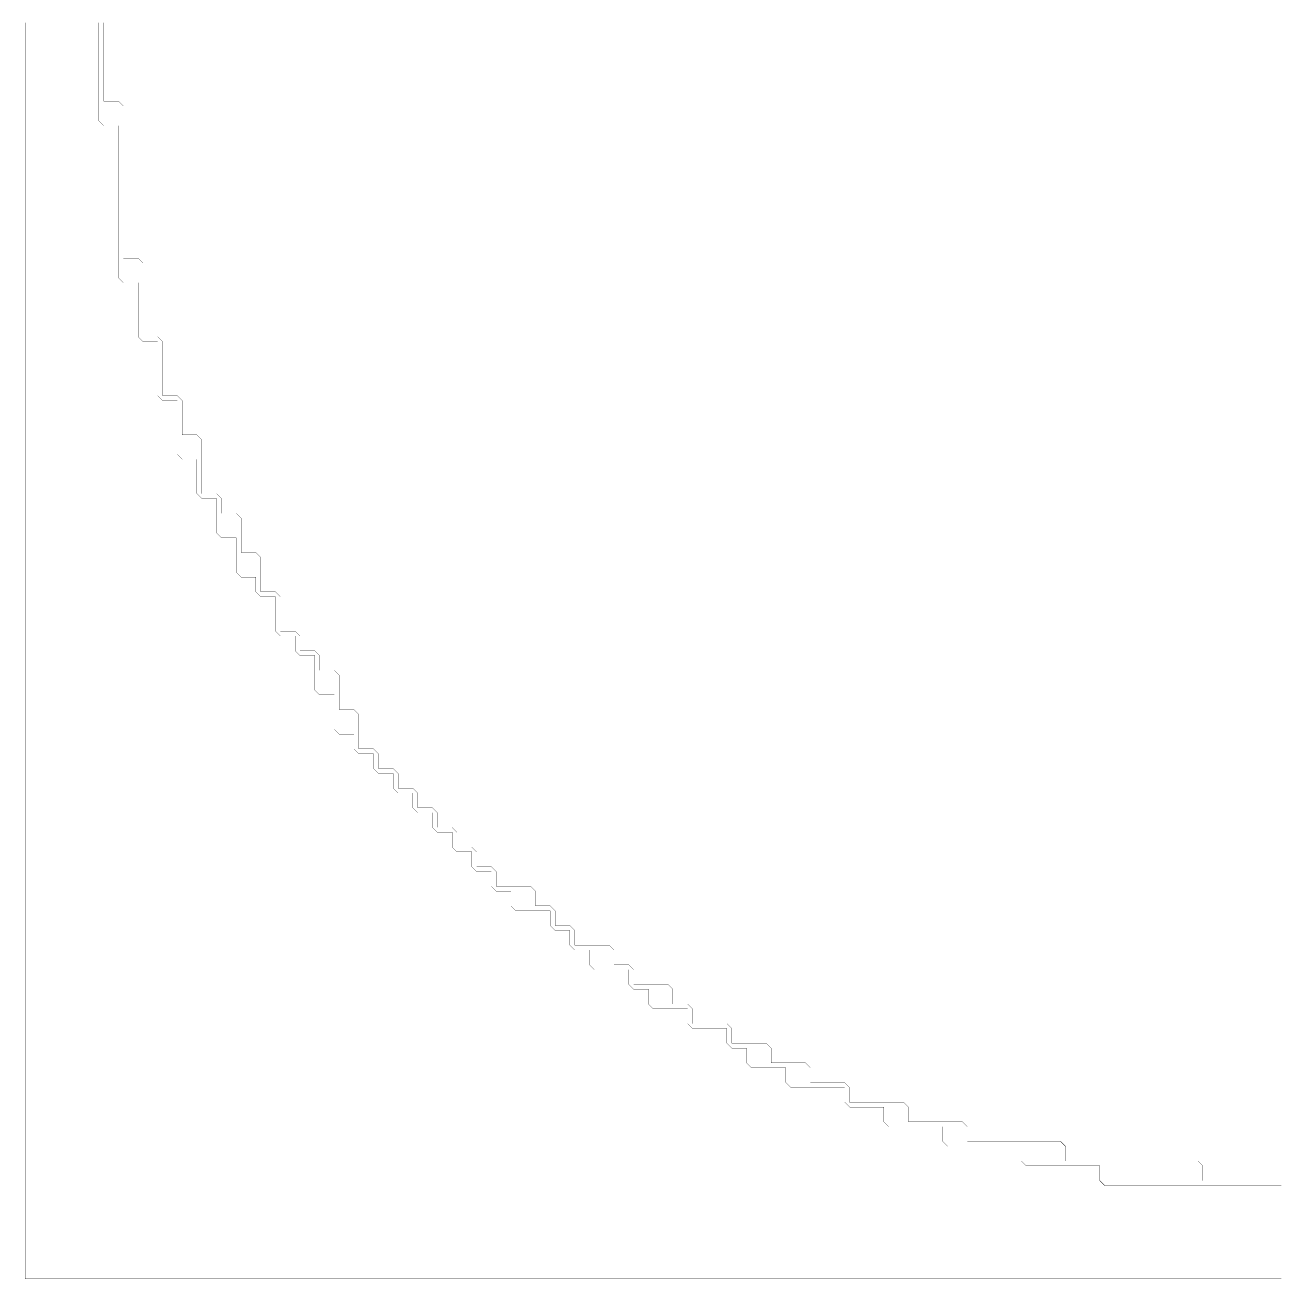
# Model space of a CAD drawing. Header units: metres. Extents: x 0 to 4990, y -4990 to 0.
# Drawn here: x 0 to 2495, y -4990 to -2495 of the extents above; entities that cross this region are included whole.
import ezdxf

# ---------------------------------------------------------------- set-up
doc = ezdxf.new("R2010")
doc.units = ezdxf.units.M
doc.layers.add('conductor', color=1, linetype='Continuous')
doc.layers.add('substrate', color=5, linetype='Continuous')

msp = doc.modelspace()

# ---------------------------------------------------------------- linework, layer by layer
at = {"layer": 'conductor', "const_width": 0.5}
msp.add_lwpolyline([(156.25, -2490.234375), (156.25, -2500), (156.25, -2509.765625), (156.25, -2519.53125), (156.25, -2529.296875), (156.25, -2539.0625), (156.25, -2548.828125), (156.25, -2558.59375), (156.25, -2568.359375), (156.25, -2578.125), (156.25, -2587.890625), (156.25, -2597.65625), (156.25, -2607.421875), (156.25, -2617.1875), (156.25, -2626.953125), (156.25, -2636.71875), (156.25, -2646.484375), (166.015625, -2646.484375), (175.78125, -2646.484375), (185.546875, -2646.484375), (195.3125, -2656.25), (195.3125, -2666.015625), (195.3125, -2675.78125), (195.3125, -2685.546875), (195.3125, -2695.3125), (195.3125, -2705.078125), (195.3125, -2714.84375), (195.3125, -2724.609375), (195.3125, -2734.375), (195.3125, -2744.140625), (195.3125, -2753.90625), (195.3125, -2763.671875), (195.3125, -2773.4375), (195.3125, -2783.203125), (195.3125, -2792.96875), (195.3125, -2802.734375), (195.3125, -2812.5), (195.3125, -2822.265625), (195.3125, -2832.03125), (195.3125, -2841.796875), (195.3125, -2851.5625), (195.3125, -2861.328125), (195.3125, -2871.09375), (195.3125, -2880.859375), (195.3125, -2890.625), (195.3125, -2900.390625), (195.3125, -2910.15625), (195.3125, -2919.921875), (195.3125, -2929.6875), (195.3125, -2939.453125), (195.3125, -2949.21875), (195.3125, -2958.984375), (205.078125, -2958.984375), (214.84375, -2958.984375), (224.609375, -2958.984375), (234.375, -2968.75), (234.375, -2978.515625), (234.375, -2988.28125), (234.375, -2998.046875), (234.375, -3007.8125), (234.375, -3017.578125), (234.375, -3027.34375), (234.375, -3037.109375), (234.375, -3046.875), (234.375, -3056.640625), (234.375, -3066.40625), (234.375, -3076.171875), (234.375, -3085.9375), (234.375, -3095.703125), (234.375, -3105.46875), (234.375, -3115.234375), (244.140625, -3115.234375), (253.90625, -3115.234375), (263.671875, -3115.234375), (273.4375, -3125), (273.4375, -3134.765625), (273.4375, -3144.53125), (273.4375, -3154.296875), (273.4375, -3164.0625), (273.4375, -3173.828125), (273.4375, -3183.59375), (273.4375, -3193.359375), (273.4375, -3203.125), (273.4375, -3212.890625), (273.4375, -3222.65625), (273.4375, -3232.421875), (283.203125, -3232.421875), (292.96875, -3232.421875), (302.734375, -3232.421875), (312.5, -3242.1875), (312.5, -3251.953125), (312.5, -3261.71875), (312.5, -3271.484375), (312.5, -3281.25), (312.5, -3291.015625), (312.5, -3300.78125), (312.5, -3310.546875), (322.265625, -3310.546875), (332.03125, -3310.546875), (341.796875, -3310.546875), (351.5625, -3320.3125), (351.5625, -3330.078125), (351.5625, -3339.84375), (351.5625, -3349.609375), (351.5625, -3359.375), (351.5625, -3369.140625), (351.5625, -3378.90625), (351.5625, -3388.671875), (351.5625, -3398.4375), (351.5625, -3408.203125), (351.5625, -3417.96875), (351.5625, -3427.734375), (361.328125, -3427.734375), (371.09375, -3427.734375), (380.859375, -3427.734375), (390.625, -3437.5), (390.625, -3447.265625), (390.625, -3457.03125), (390.625, -3466.796875), (400.390625, -3466.796875), (410.15625, -3466.796875), (419.921875, -3466.796875), (429.6875, -3476.5625), (429.6875, -3486.328125), (429.6875, -3496.09375), (429.6875, -3505.859375), (429.6875, -3515.625), (429.6875, -3525.390625), (429.6875, -3535.15625), (429.6875, -3544.921875), (439.453125, -3544.921875), (449.21875, -3544.921875), (458.984375, -3544.921875), (468.75, -3554.6875), (468.75, -3564.453125), (468.75, -3574.21875), (468.75, -3583.984375), (468.75, -3593.75), (468.75, -3603.515625), (468.75, -3613.28125), (468.75, -3623.046875), (478.515625, -3623.046875), (488.28125, -3623.046875), (498.046875, -3623.046875), (507.8125, -3632.8125), (507.8125, -3642.578125), (507.8125, -3652.34375), (507.8125, -3662.109375), (507.8125, -3671.875), (507.8125, -3681.640625), (507.8125, -3691.40625), (507.8125, -3701.171875), (517.578125, -3701.171875), (527.34375, -3701.171875), (537.109375, -3701.171875), (546.875, -3710.9375), (546.875, -3720.703125), (546.875, -3730.46875), (546.875, -3740.234375), (556.640625, -3740.234375), (566.40625, -3740.234375), (576.171875, -3740.234375), (585.9375, -3750), (585.9375, -3759.765625), (585.9375, -3769.53125), (585.9375, -3779.296875), (595.703125, -3779.296875), (605.46875, -3779.296875), (615.234375, -3779.296875), (625, -3789.0625), (625, -3798.828125), (625, -3808.59375), (625, -3818.359375), (625, -3828.125), (625, -3837.890625), (625, -3847.65625), (625, -3857.421875), (634.765625, -3857.421875), (644.53125, -3857.421875), (654.296875, -3857.421875), (664.0625, -3867.1875), (664.0625, -3876.953125), (664.0625, -3886.71875), (664.0625, -3896.484375), (664.0625, -3906.25), (664.0625, -3916.015625), (664.0625, -3925.78125), (664.0625, -3935.546875), (673.828125, -3935.546875), (683.59375, -3935.546875), (693.359375, -3935.546875), (703.125, -3945.3125), (703.125, -3955.078125), (703.125, -3964.84375), (703.125, -3974.609375), (712.890625, -3974.609375), (722.65625, -3974.609375), (732.421875, -3974.609375), (742.1875, -3984.375), (742.1875, -3994.140625), (742.1875, -4003.90625), (742.1875, -4013.671875), (751.953125, -4013.671875), (761.71875, -4013.671875), (771.484375, -4013.671875), (781.25, -4023.4375), (781.25, -4033.203125), (781.25, -4042.96875), (781.25, -4052.734375), (791.015625, -4052.734375), (800.78125, -4052.734375), (810.546875, -4052.734375), (820.3125, -4062.5), (820.3125, -4072.265625), (820.3125, -4082.03125), (820.3125, -4091.796875), (830.078125, -4091.796875), (839.84375, -4091.796875), (849.609375, -4091.796875), (859.375, -4101.5625), (859.375, -4111.328125), (859.375, -4121.09375), (859.375, -4130.859375), (869.140625, -4130.859375), (878.90625, -4130.859375), (888.671875, -4130.859375), (898.4375, -4140.625), (898.4375, -4150.390625), (898.4375, -4160.15625), (898.4375, -4169.921875), (908.203125, -4169.921875), (917.96875, -4169.921875), (927.734375, -4169.921875), (937.5, -4179.6875), (937.5, -4189.453125), (937.5, -4199.21875), (937.5, -4208.984375), (947.265625, -4208.984375), (957.03125, -4208.984375), (966.796875, -4208.984375), (976.5625, -4208.984375), (986.328125, -4208.984375), (996.09375, -4208.984375), (1005.859375, -4208.984375), (1015.625, -4218.75), (1015.625, -4228.515625), (1015.625, -4238.28125), (1015.625, -4248.046875), (1025.390625, -4248.046875), (1035.15625, -4248.046875), (1044.921875, -4248.046875), (1054.6875, -4257.8125), (1054.6875, -4267.578125), (1054.6875, -4277.34375), (1054.6875, -4287.109375), (1064.453125, -4287.109375), (1074.21875, -4287.109375), (1083.984375, -4287.109375), (1093.75, -4296.875), (1093.75, -4306.640625), (1093.75, -4316.40625), (1093.75, -4326.171875), (1103.515625, -4326.171875), (1113.28125, -4326.171875), (1123.046875, -4326.171875), (1132.8125, -4326.171875), (1142.578125, -4326.171875), (1152.34375, -4326.171875), (1162.109375, -4326.171875), (1171.875, -4335.9375), (1171.875, -4345.703125), (1171.875, -4355.46875), (1171.875, -4365.234375), (1181.640625, -4365.234375), (1191.40625, -4365.234375), (1201.171875, -4365.234375), (1210.9375, -4375), (1210.9375, -4384.765625), (1210.9375, -4394.53125), (1210.9375, -4404.296875), (1220.703125, -4404.296875), (1230.46875, -4404.296875), (1240.234375, -4404.296875), (1250, -4404.296875), (1259.765625, -4404.296875), (1269.53125, -4404.296875), (1279.296875, -4404.296875), (1289.0625, -4414.0625), (1289.0625, -4423.828125), (1289.0625, -4433.59375), (1289.0625, -4443.359375), (1298.828125, -4443.359375), (1308.59375, -4443.359375), (1318.359375, -4443.359375), (1328.125, -4453.125), (1328.125, -4462.890625), (1328.125, -4472.65625), (1328.125, -4482.421875), (1337.890625, -4482.421875), (1347.65625, -4482.421875), (1357.421875, -4482.421875), (1367.1875, -4482.421875), (1376.953125, -4482.421875), (1386.71875, -4482.421875), (1396.484375, -4482.421875), (1406.25, -4492.1875), (1406.25, -4501.953125), (1406.25, -4511.71875), (1406.25, -4521.484375), (1416.015625, -4521.484375), (1425.78125, -4521.484375), (1435.546875, -4521.484375), (1445.3125, -4521.484375), (1455.078125, -4521.484375), (1464.84375, -4521.484375), (1474.609375, -4521.484375), (1484.375, -4531.25), (1484.375, -4541.015625), (1484.375, -4550.78125), (1484.375, -4560.546875), (1494.140625, -4560.546875), (1503.90625, -4560.546875), (1513.671875, -4560.546875), (1523.4375, -4560.546875), (1533.203125, -4560.546875), (1542.96875, -4560.546875), (1552.734375, -4560.546875), (1562.5, -4570.3125), (1562.5, -4580.078125), (1562.5, -4589.84375), (1562.5, -4599.609375), (1572.265625, -4599.609375), (1582.03125, -4599.609375), (1591.796875, -4599.609375), (1601.5625, -4599.609375), (1611.328125, -4599.609375), (1621.09375, -4599.609375), (1630.859375, -4599.609375), (1640.625, -4609.375), (1640.625, -4619.140625), (1640.625, -4628.90625), (1640.625, -4638.671875), (1650.390625, -4638.671875), (1660.15625, -4638.671875), (1669.921875, -4638.671875), (1679.6875, -4638.671875), (1689.453125, -4638.671875), (1699.21875, -4638.671875), (1708.984375, -4638.671875), (1718.75, -4638.671875), (1728.515625, -4638.671875), (1738.28125, -4638.671875), (1748.046875, -4638.671875), (1757.8125, -4648.4375), (1757.8125, -4658.203125), (1757.8125, -4667.96875), (1757.8125, -4677.734375), (1767.578125, -4677.734375), (1777.34375, -4677.734375), (1787.109375, -4677.734375), (1796.875, -4677.734375), (1806.640625, -4677.734375), (1816.40625, -4677.734375), (1826.171875, -4677.734375), (1835.9375, -4677.734375), (1845.703125, -4677.734375), (1855.46875, -4677.734375), (1865.234375, -4677.734375), (1875, -4687.5), (1875, -4697.265625), (1875, -4707.03125), (1875, -4716.796875), (1884.765625, -4716.796875), (1894.53125, -4716.796875), (1904.296875, -4716.796875), (1914.0625, -4716.796875), (1923.828125, -4716.796875), (1933.59375, -4716.796875), (1943.359375, -4716.796875), (1953.125, -4716.796875), (1962.890625, -4716.796875), (1972.65625, -4716.796875), (1982.421875, -4716.796875), (1992.1875, -4716.796875), (2001.953125, -4716.796875), (2011.71875, -4716.796875), (2021.484375, -4716.796875), (2031.25, -4716.796875), (2041.015625, -4716.796875), (2050.78125, -4716.796875), (2060.546875, -4716.796875), (2070.3125, -4726.5625), (2070.3125, -4736.328125), (2070.3125, -4746.09375), (2070.3125, -4755.859375), (2080.078125, -4755.859375), (2089.84375, -4755.859375), (2099.609375, -4755.859375), (2109.375, -4755.859375), (2119.140625, -4755.859375), (2128.90625, -4755.859375), (2138.671875, -4755.859375), (2148.4375, -4755.859375), (2158.203125, -4755.859375), (2167.96875, -4755.859375), (2177.734375, -4755.859375), (2187.5, -4755.859375), (2197.265625, -4755.859375), (2207.03125, -4755.859375), (2216.796875, -4755.859375), (2226.5625, -4755.859375), (2236.328125, -4755.859375), (2246.09375, -4755.859375), (2255.859375, -4755.859375), (2265.625, -4755.859375), (2275.390625, -4755.859375), (2285.15625, -4755.859375), (2294.921875, -4755.859375), (2304.6875, -4755.859375), (2314.453125, -4755.859375), (2324.21875, -4755.859375), (2333.984375, -4755.859375), (2343.75, -4765.625), (2343.75, -4775.390625), (2343.75, -4785.15625), (2343.75, -4794.921875), (2353.515625, -4794.921875), (2363.28125, -4794.921875), (2373.046875, -4794.921875), (2382.8125, -4794.921875), (2392.578125, -4794.921875), (2402.34375, -4794.921875), (2412.109375, -4794.921875), (2421.875, -4794.921875), (2431.640625, -4794.921875), (2441.40625, -4794.921875), (2451.171875, -4794.921875), (2460.9375, -4794.921875), (2470.703125, -4794.921875), (2480.46875, -4794.921875), (2490.234375, -4794.921875), (2500, -4794.921875)], dxfattribs=at)
at = {"layer": 'substrate', "const_width": 0.5}
for points in [[(0, -2490.234375), (0, -2500), (0, -2509.765625), (0, -2519.53125), (0, -2529.296875), (0, -2539.0625), (0, -2548.828125), (0, -2558.59375), (0, -2568.359375), (0, -2578.125), (0, -2587.890625), (0, -2597.65625), (0, -2607.421875), (0, -2617.1875), (0, -2626.953125), (0, -2636.71875), (0, -2646.484375), (0, -2656.25), (0, -2666.015625), (0, -2675.78125), (0, -2685.546875), (0, -2695.3125), (0, -2705.078125), (0, -2714.84375), (0, -2724.609375), (0, -2734.375), (0, -2744.140625), (0, -2753.90625), (0, -2763.671875), (0, -2773.4375), (0, -2783.203125), (0, -2792.96875), (0, -2802.734375), (0, -2812.5), (0, -2822.265625), (0, -2832.03125), (0, -2841.796875), (0, -2851.5625), (0, -2861.328125), (0, -2871.09375), (0, -2880.859375), (0, -2890.625), (0, -2900.390625), (0, -2910.15625), (0, -2919.921875), (0, -2929.6875), (0, -2939.453125), (0, -2949.21875), (0, -2958.984375), (0, -2968.75), (0, -2978.515625), (0, -2988.28125), (0, -2998.046875), (0, -3007.8125), (0, -3017.578125), (0, -3027.34375), (0, -3037.109375), (0, -3046.875), (0, -3056.640625), (0, -3066.40625), (0, -3076.171875), (0, -3085.9375), (0, -3095.703125), (0, -3105.46875), (0, -3115.234375), (0, -3125), (0, -3134.765625), (0, -3144.53125), (0, -3154.296875), (0, -3164.0625), (0, -3173.828125), (0, -3183.59375), (0, -3193.359375), (0, -3203.125), (0, -3212.890625), (0, -3222.65625), (0, -3232.421875), (0, -3242.1875), (0, -3251.953125), (0, -3261.71875), (0, -3271.484375), (0, -3281.25), (0, -3291.015625), (0, -3300.78125), (0, -3310.546875), (0, -3320.3125), (0, -3330.078125), (0, -3339.84375), (0, -3349.609375), (0, -3359.375), (0, -3369.140625), (0, -3378.90625), (0, -3388.671875), (0, -3398.4375), (0, -3408.203125), (0, -3417.96875), (0, -3427.734375), (0, -3437.5), (0, -3447.265625), (0, -3457.03125), (0, -3466.796875), (0, -3476.5625), (0, -3486.328125), (0, -3496.09375), (0, -3505.859375), (0, -3515.625), (0, -3525.390625), (0, -3535.15625), (0, -3544.921875), (0, -3554.6875), (0, -3564.453125), (0, -3574.21875), (0, -3583.984375), (0, -3593.75), (0, -3603.515625), (0, -3613.28125), (0, -3623.046875), (0, -3632.8125), (0, -3642.578125), (0, -3652.34375), (0, -3662.109375), (0, -3671.875), (0, -3681.640625), (0, -3691.40625), (0, -3701.171875), (0, -3710.9375), (0, -3720.703125), (0, -3730.46875), (0, -3740.234375), (0, -3750), (0, -3759.765625), (0, -3769.53125), (0, -3779.296875), (0, -3789.0625), (0, -3798.828125), (0, -3808.59375), (0, -3818.359375), (0, -3828.125), (0, -3837.890625), (0, -3847.65625), (0, -3857.421875), (0, -3867.1875), (0, -3876.953125), (0, -3886.71875), (0, -3896.484375), (0, -3906.25), (0, -3916.015625), (0, -3925.78125), (0, -3935.546875), (0, -3945.3125), (0, -3955.078125), (0, -3964.84375), (0, -3974.609375), (0, -3984.375), (0, -3994.140625), (0, -4003.90625), (0, -4013.671875), (0, -4023.4375), (0, -4033.203125), (0, -4042.96875), (0, -4052.734375), (0, -4062.5), (0, -4072.265625), (0, -4082.03125), (0, -4091.796875), (0, -4101.5625), (0, -4111.328125), (0, -4121.09375), (0, -4130.859375), (0, -4140.625), (0, -4150.390625), (0, -4160.15625), (0, -4169.921875), (0, -4179.6875), (0, -4189.453125), (0, -4199.21875), (0, -4208.984375), (0, -4218.75), (0, -4228.515625), (0, -4238.28125), (0, -4248.046875), (0, -4257.8125), (0, -4267.578125), (0, -4277.34375), (0, -4287.109375), (0, -4296.875), (0, -4306.640625), (0, -4316.40625), (0, -4326.171875), (0, -4335.9375), (0, -4345.703125), (0, -4355.46875), (0, -4365.234375), (0, -4375), (0, -4384.765625), (0, -4394.53125), (0, -4404.296875), (0, -4414.0625), (0, -4423.828125), (0, -4433.59375), (0, -4443.359375), (0, -4453.125), (0, -4462.890625), (0, -4472.65625), (0, -4482.421875), (0, -4492.1875), (0, -4501.953125), (0, -4511.71875), (0, -4521.484375), (0, -4531.25), (0, -4541.015625), (0, -4550.78125), (0, -4560.546875), (0, -4570.3125), (0, -4580.078125), (0, -4589.84375), (0, -4599.609375), (0, -4609.375), (0, -4619.140625), (0, -4628.90625), (0, -4638.671875), (0, -4648.4375), (0, -4658.203125), (0, -4667.96875), (0, -4677.734375), (0, -4687.5), (0, -4697.265625), (0, -4707.03125), (0, -4716.796875), (0, -4726.5625), (0, -4736.328125), (0, -4746.09375), (0, -4755.859375), (0, -4765.625), (0, -4775.390625), (0, -4785.15625), (0, -4794.921875), (0, -4804.6875), (0, -4814.453125), (0, -4824.21875), (0, -4833.984375), (0, -4843.75), (0, -4853.515625), (0, -4863.28125), (0, -4873.046875), (0, -4882.8125), (0, -4892.578125), (0, -4902.34375), (0, -4912.109375), (0, -4921.875), (0, -4931.640625), (0, -4941.40625), (0, -4951.171875), (0, -4960.9375), (0, -4970.703125), (0, -4980.46875), (0, -4990.234375), (9.765625, -4990.234375), (19.53125, -4990.234375), (29.296875, -4990.234375), (39.0625, -4990.234375), (48.828125, -4990.234375), (58.59375, -4990.234375), (68.359375, -4990.234375), (78.125, -4990.234375), (87.890625, -4990.234375), (97.65625, -4990.234375), (107.421875, -4990.234375), (117.1875, -4990.234375), (126.953125, -4990.234375), (136.71875, -4990.234375), (146.484375, -4990.234375), (156.25, -4990.234375), (166.015625, -4990.234375), (175.78125, -4990.234375), (185.546875, -4990.234375), (195.3125, -4990.234375), (205.078125, -4990.234375), (214.84375, -4990.234375), (224.609375, -4990.234375), (234.375, -4990.234375), (244.140625, -4990.234375), (253.90625, -4990.234375), (263.671875, -4990.234375), (273.4375, -4990.234375), (283.203125, -4990.234375), (292.96875, -4990.234375), (302.734375, -4990.234375), (312.5, -4990.234375), (322.265625, -4990.234375), (332.03125, -4990.234375), (341.796875, -4990.234375), (351.5625, -4990.234375), (361.328125, -4990.234375), (371.09375, -4990.234375), (380.859375, -4990.234375), (390.625, -4990.234375), (400.390625, -4990.234375), (410.15625, -4990.234375), (419.921875, -4990.234375), (429.6875, -4990.234375), (439.453125, -4990.234375), (449.21875, -4990.234375), (458.984375, -4990.234375), (468.75, -4990.234375), (478.515625, -4990.234375), (488.28125, -4990.234375), (498.046875, -4990.234375), (507.8125, -4990.234375), (517.578125, -4990.234375), (527.34375, -4990.234375), (537.109375, -4990.234375), (546.875, -4990.234375), (556.640625, -4990.234375), (566.40625, -4990.234375), (576.171875, -4990.234375), (585.9375, -4990.234375), (595.703125, -4990.234375), (605.46875, -4990.234375), (615.234375, -4990.234375), (625, -4990.234375), (634.765625, -4990.234375), (644.53125, -4990.234375), (654.296875, -4990.234375), (664.0625, -4990.234375), (673.828125, -4990.234375), (683.59375, -4990.234375), (693.359375, -4990.234375), (703.125, -4990.234375), (712.890625, -4990.234375), (722.65625, -4990.234375), (732.421875, -4990.234375), (742.1875, -4990.234375), (751.953125, -4990.234375), (761.71875, -4990.234375), (771.484375, -4990.234375), (781.25, -4990.234375), (791.015625, -4990.234375), (800.78125, -4990.234375), (810.546875, -4990.234375), (820.3125, -4990.234375), (830.078125, -4990.234375), (839.84375, -4990.234375), (849.609375, -4990.234375), (859.375, -4990.234375), (869.140625, -4990.234375), (878.90625, -4990.234375), (888.671875, -4990.234375), (898.4375, -4990.234375), (908.203125, -4990.234375), (917.96875, -4990.234375), (927.734375, -4990.234375), (937.5, -4990.234375), (947.265625, -4990.234375), (957.03125, -4990.234375), (966.796875, -4990.234375), (976.5625, -4990.234375), (986.328125, -4990.234375), (996.09375, -4990.234375), (1005.859375, -4990.234375), (1015.625, -4990.234375), (1025.390625, -4990.234375), (1035.15625, -4990.234375), (1044.921875, -4990.234375), (1054.6875, -4990.234375), (1064.453125, -4990.234375), (1074.21875, -4990.234375), (1083.984375, -4990.234375), (1093.75, -4990.234375), (1103.515625, -4990.234375), (1113.28125, -4990.234375), (1123.046875, -4990.234375), (1132.8125, -4990.234375), (1142.578125, -4990.234375), (1152.34375, -4990.234375), (1162.109375, -4990.234375), (1171.875, -4990.234375), (1181.640625, -4990.234375), (1191.40625, -4990.234375), (1201.171875, -4990.234375), (1210.9375, -4990.234375), (1220.703125, -4990.234375), (1230.46875, -4990.234375), (1240.234375, -4990.234375), (1250, -4990.234375), (1259.765625, -4990.234375), (1269.53125, -4990.234375), (1279.296875, -4990.234375), (1289.0625, -4990.234375), (1298.828125, -4990.234375), (1308.59375, -4990.234375), (1318.359375, -4990.234375), (1328.125, -4990.234375), (1337.890625, -4990.234375), (1347.65625, -4990.234375), (1357.421875, -4990.234375), (1367.1875, -4990.234375), (1376.953125, -4990.234375), (1386.71875, -4990.234375), (1396.484375, -4990.234375), (1406.25, -4990.234375), (1416.015625, -4990.234375), (1425.78125, -4990.234375), (1435.546875, -4990.234375), (1445.3125, -4990.234375), (1455.078125, -4990.234375), (1464.84375, -4990.234375), (1474.609375, -4990.234375), (1484.375, -4990.234375), (1494.140625, -4990.234375), (1503.90625, -4990.234375), (1513.671875, -4990.234375), (1523.4375, -4990.234375), (1533.203125, -4990.234375), (1542.96875, -4990.234375), (1552.734375, -4990.234375), (1562.5, -4990.234375), (1572.265625, -4990.234375), (1582.03125, -4990.234375), (1591.796875, -4990.234375), (1601.5625, -4990.234375), (1611.328125, -4990.234375), (1621.09375, -4990.234375), (1630.859375, -4990.234375), (1640.625, -4990.234375), (1650.390625, -4990.234375), (1660.15625, -4990.234375), (1669.921875, -4990.234375), (1679.6875, -4990.234375), (1689.453125, -4990.234375), (1699.21875, -4990.234375), (1708.984375, -4990.234375), (1718.75, -4990.234375), (1728.515625, -4990.234375), (1738.28125, -4990.234375), (1748.046875, -4990.234375), (1757.8125, -4990.234375), (1767.578125, -4990.234375), (1777.34375, -4990.234375), (1787.109375, -4990.234375), (1796.875, -4990.234375), (1806.640625, -4990.234375), (1816.40625, -4990.234375), (1826.171875, -4990.234375), (1835.9375, -4990.234375), (1845.703125, -4990.234375), (1855.46875, -4990.234375), (1865.234375, -4990.234375), (1875, -4990.234375), (1884.765625, -4990.234375), (1894.53125, -4990.234375), (1904.296875, -4990.234375), (1914.0625, -4990.234375), (1923.828125, -4990.234375), (1933.59375, -4990.234375), (1943.359375, -4990.234375), (1953.125, -4990.234375), (1962.890625, -4990.234375), (1972.65625, -4990.234375), (1982.421875, -4990.234375), (1992.1875, -4990.234375), (2001.953125, -4990.234375), (2011.71875, -4990.234375), (2021.484375, -4990.234375), (2031.25, -4990.234375), (2041.015625, -4990.234375), (2050.78125, -4990.234375), (2060.546875, -4990.234375), (2070.3125, -4990.234375), (2080.078125, -4990.234375), (2089.84375, -4990.234375), (2099.609375, -4990.234375), (2109.375, -4990.234375), (2119.140625, -4990.234375), (2128.90625, -4990.234375), (2138.671875, -4990.234375), (2148.4375, -4990.234375), (2158.203125, -4990.234375), (2167.96875, -4990.234375), (2177.734375, -4990.234375), (2187.5, -4990.234375), (2197.265625, -4990.234375), (2207.03125, -4990.234375), (2216.796875, -4990.234375), (2226.5625, -4990.234375), (2236.328125, -4990.234375), (2246.09375, -4990.234375), (2255.859375, -4990.234375), (2265.625, -4990.234375), (2275.390625, -4990.234375), (2285.15625, -4990.234375), (2294.921875, -4990.234375), (2304.6875, -4990.234375), (2314.453125, -4990.234375), (2324.21875, -4990.234375), (2333.984375, -4990.234375), (2343.75, -4990.234375), (2353.515625, -4990.234375), (2363.28125, -4990.234375), (2373.046875, -4990.234375), (2382.8125, -4990.234375), (2392.578125, -4990.234375), (2402.34375, -4990.234375), (2412.109375, -4990.234375), (2421.875, -4990.234375), (2431.640625, -4990.234375), (2441.40625, -4990.234375), (2451.171875, -4990.234375), (2460.9375, -4990.234375), (2470.703125, -4990.234375), (2480.46875, -4990.234375), (2490.234375, -4990.234375), (2500, -4990.234375)], [(2500, -4804.6875), (2490.234375, -4804.6875), (2480.46875, -4804.6875), (2470.703125, -4804.6875), (2460.9375, -4804.6875), (2451.171875, -4804.6875), (2441.40625, -4804.6875), (2431.640625, -4804.6875), (2421.875, -4804.6875), (2412.109375, -4804.6875), (2402.34375, -4804.6875), (2392.578125, -4804.6875), (2382.8125, -4804.6875), (2373.046875, -4804.6875), (2363.28125, -4804.6875), (2353.515625, -4804.6875), (2343.75, -4804.6875), (2333.984375, -4804.6875), (2324.21875, -4804.6875), (2314.453125, -4804.6875), (2304.6875, -4804.6875), (2294.921875, -4804.6875), (2285.15625, -4804.6875), (2275.390625, -4804.6875), (2265.625, -4804.6875), (2255.859375, -4804.6875), (2246.09375, -4804.6875), (2236.328125, -4804.6875), (2226.5625, -4804.6875), (2216.796875, -4804.6875), (2207.03125, -4804.6875), (2197.265625, -4804.6875), (2187.5, -4804.6875), (2177.734375, -4804.6875), (2167.96875, -4804.6875), (2158.203125, -4804.6875), (2148.4375, -4804.6875), (2138.671875, -4794.921875), (2138.671875, -4785.15625), (2138.671875, -4775.390625), (2138.671875, -4765.625), (2128.90625, -4765.625), (2119.140625, -4765.625), (2109.375, -4765.625), (2099.609375, -4765.625), (2089.84375, -4765.625), (2080.078125, -4765.625), (2070.3125, -4765.625), (2060.546875, -4765.625), (2050.78125, -4765.625), (2041.015625, -4765.625), (2031.25, -4765.625), (2021.484375, -4765.625), (2011.71875, -4765.625), (2001.953125, -4765.625), (1992.1875, -4765.625), (1982.421875, -4755.859375), (1982.421875, -4746.09375), (1982.421875, -4736.328125), (1982.421875, -4726.5625), (1972.65625, -4726.5625), (1962.890625, -4726.5625), (1953.125, -4726.5625), (1943.359375, -4726.5625), (1933.59375, -4726.5625), (1923.828125, -4726.5625), (1914.0625, -4726.5625), (1904.296875, -4726.5625), (1894.53125, -4726.5625), (1884.765625, -4726.5625), (1875, -4726.5625), (1865.234375, -4726.5625), (1855.46875, -4726.5625), (1845.703125, -4726.5625), (1835.9375, -4726.5625), (1826.171875, -4716.796875), (1826.171875, -4707.03125), (1826.171875, -4697.265625), (1826.171875, -4687.5), (1816.40625, -4687.5), (1806.640625, -4687.5), (1796.875, -4687.5), (1787.109375, -4687.5), (1777.34375, -4687.5), (1767.578125, -4687.5), (1757.8125, -4687.5), (1748.046875, -4687.5), (1738.28125, -4687.5), (1728.515625, -4687.5), (1718.75, -4687.5), (1708.984375, -4677.734375), (1708.984375, -4667.96875), (1708.984375, -4658.203125), (1708.984375, -4648.4375), (1699.21875, -4648.4375), (1689.453125, -4648.4375), (1679.6875, -4648.4375), (1669.921875, -4648.4375), (1660.15625, -4648.4375), (1650.390625, -4648.4375), (1640.625, -4648.4375), (1630.859375, -4638.671875), (1630.859375, -4628.90625), (1630.859375, -4619.140625), (1630.859375, -4609.375), (1621.09375, -4609.375), (1611.328125, -4609.375), (1601.5625, -4609.375), (1591.796875, -4609.375), (1582.03125, -4609.375), (1572.265625, -4609.375), (1562.5, -4609.375), (1552.734375, -4609.375), (1542.96875, -4609.375), (1533.203125, -4609.375), (1523.4375, -4609.375), (1513.671875, -4599.609375), (1513.671875, -4589.84375), (1513.671875, -4580.078125), (1513.671875, -4570.3125), (1503.90625, -4570.3125), (1494.140625, -4570.3125), (1484.375, -4570.3125), (1474.609375, -4570.3125), (1464.84375, -4570.3125), (1455.078125, -4570.3125), (1445.3125, -4570.3125), (1435.546875, -4560.546875), (1435.546875, -4550.78125), (1435.546875, -4541.015625), (1435.546875, -4531.25), (1425.78125, -4531.25), (1416.015625, -4531.25), (1406.25, -4531.25), (1396.484375, -4521.484375), (1396.484375, -4511.71875), (1396.484375, -4501.953125), (1396.484375, -4492.1875), (1386.71875, -4492.1875), (1376.953125, -4492.1875), (1367.1875, -4492.1875), (1357.421875, -4492.1875), (1347.65625, -4492.1875), (1337.890625, -4492.1875), (1328.125, -4492.1875), (1318.359375, -4482.421875), (1318.359375, -4472.65625), (1318.359375, -4462.890625), (1318.359375, -4453.125), (1308.59375, -4453.125), (1298.828125, -4453.125), (1289.0625, -4453.125), (1279.296875, -4453.125), (1269.53125, -4453.125), (1259.765625, -4453.125), (1250, -4453.125), (1240.234375, -4443.359375), (1240.234375, -4433.59375), (1240.234375, -4423.828125), (1240.234375, -4414.0625), (1230.46875, -4414.0625), (1220.703125, -4414.0625), (1210.9375, -4414.0625), (1201.171875, -4404.296875), (1201.171875, -4394.53125), (1201.171875, -4384.765625), (1201.171875, -4375), (1191.40625, -4375), (1181.640625, -4375), (1171.875, -4375), (1162.109375, -4375), (1152.34375, -4375), (1142.578125, -4375), (1132.8125, -4375), (1123.046875, -4365.234375), (1123.046875, -4355.46875), (1123.046875, -4345.703125), (1123.046875, -4335.9375), (1113.28125, -4335.9375), (1103.515625, -4335.9375), (1093.75, -4335.9375), (1083.984375, -4326.171875), (1083.984375, -4316.40625), (1083.984375, -4306.640625), (1083.984375, -4296.875), (1074.21875, -4296.875), (1064.453125, -4296.875), (1054.6875, -4296.875), (1044.921875, -4287.109375), (1044.921875, -4277.34375), (1044.921875, -4267.578125), (1044.921875, -4257.8125), (1035.15625, -4257.8125), (1025.390625, -4257.8125), (1015.625, -4257.8125), (1005.859375, -4257.8125), (996.09375, -4257.8125), (986.328125, -4257.8125), (976.5625, -4257.8125), (966.796875, -4248.046875), (966.796875, -4238.28125), (966.796875, -4228.515625), (966.796875, -4218.75), (957.03125, -4218.75), (947.265625, -4218.75), (937.5, -4218.75), (927.734375, -4208.984375), (927.734375, -4199.21875), (927.734375, -4189.453125), (927.734375, -4179.6875), (917.96875, -4179.6875), (908.203125, -4179.6875), (898.4375, -4179.6875), (888.671875, -4169.921875), (888.671875, -4160.15625), (888.671875, -4150.390625), (888.671875, -4140.625), (878.90625, -4140.625), (869.140625, -4140.625), (859.375, -4140.625), (849.609375, -4130.859375), (849.609375, -4121.09375), (849.609375, -4111.328125), (849.609375, -4101.5625), (839.84375, -4101.5625), (830.078125, -4101.5625), (820.3125, -4101.5625), (810.546875, -4091.796875), (810.546875, -4082.03125), (810.546875, -4072.265625), (810.546875, -4062.5), (800.78125, -4062.5), (791.015625, -4062.5), (781.25, -4062.5), (771.484375, -4052.734375), (771.484375, -4042.96875), (771.484375, -4033.203125), (771.484375, -4023.4375), (761.71875, -4023.4375), (751.953125, -4023.4375), (742.1875, -4023.4375), (732.421875, -4013.671875), (732.421875, -4003.90625), (732.421875, -3994.140625), (732.421875, -3984.375), (722.65625, -3984.375), (712.890625, -3984.375), (703.125, -3984.375), (693.359375, -3974.609375), (693.359375, -3964.84375), (693.359375, -3955.078125), (693.359375, -3945.3125), (683.59375, -3945.3125), (673.828125, -3945.3125), (664.0625, -3945.3125), (654.296875, -3935.546875), (654.296875, -3925.78125), (654.296875, -3916.015625), (654.296875, -3906.25), (644.53125, -3906.25), (634.765625, -3906.25), (625, -3906.25), (615.234375, -3896.484375), (615.234375, -3886.71875), (615.234375, -3876.953125), (615.234375, -3867.1875), (615.234375, -3857.421875), (615.234375, -3847.65625), (615.234375, -3837.890625), (615.234375, -3828.125), (605.46875, -3828.125), (595.703125, -3828.125), (585.9375, -3828.125), (576.171875, -3818.359375), (576.171875, -3808.59375), (576.171875, -3798.828125), (576.171875, -3789.0625), (576.171875, -3779.296875), (576.171875, -3769.53125), (576.171875, -3759.765625), (576.171875, -3750), (566.40625, -3750), (556.640625, -3750), (546.875, -3750), (537.109375, -3740.234375), (537.109375, -3730.46875), (537.109375, -3720.703125), (537.109375, -3710.9375), (527.34375, -3710.9375), (517.578125, -3710.9375), (507.8125, -3710.9375), (498.046875, -3701.171875), (498.046875, -3691.40625), (498.046875, -3681.640625), (498.046875, -3671.875), (498.046875, -3662.109375), (498.046875, -3652.34375), (498.046875, -3642.578125), (498.046875, -3632.8125), (488.28125, -3632.8125), (478.515625, -3632.8125), (468.75, -3632.8125), (458.984375, -3623.046875), (458.984375, -3613.28125), (458.984375, -3603.515625), (458.984375, -3593.75), (449.21875, -3593.75), (439.453125, -3593.75), (429.6875, -3593.75), (419.921875, -3583.984375), (419.921875, -3574.21875), (419.921875, -3564.453125), (419.921875, -3554.6875), (419.921875, -3544.921875), (419.921875, -3535.15625), (419.921875, -3525.390625), (419.921875, -3515.625), (410.15625, -3515.625), (400.390625, -3515.625), (390.625, -3515.625), (380.859375, -3505.859375), (380.859375, -3496.09375), (380.859375, -3486.328125), (380.859375, -3476.5625), (380.859375, -3466.796875), (380.859375, -3457.03125), (380.859375, -3447.265625), (380.859375, -3437.5), (371.09375, -3437.5), (361.328125, -3437.5), (351.5625, -3437.5), (341.796875, -3427.734375), (341.796875, -3417.96875), (341.796875, -3408.203125), (341.796875, -3398.4375), (341.796875, -3388.671875), (341.796875, -3378.90625), (341.796875, -3369.140625), (341.796875, -3359.375), (332.03125, -3359.375), (322.265625, -3359.375), (312.5, -3359.375), (302.734375, -3349.609375), (302.734375, -3339.84375), (302.734375, -3330.078125), (302.734375, -3320.3125), (302.734375, -3310.546875), (302.734375, -3300.78125), (302.734375, -3291.015625), (302.734375, -3281.25), (302.734375, -3271.484375), (302.734375, -3261.71875), (302.734375, -3251.953125), (302.734375, -3242.1875), (292.96875, -3242.1875), (283.203125, -3242.1875), (273.4375, -3242.1875), (263.671875, -3232.421875), (263.671875, -3222.65625), (263.671875, -3212.890625), (263.671875, -3203.125), (263.671875, -3193.359375), (263.671875, -3183.59375), (263.671875, -3173.828125), (263.671875, -3164.0625), (263.671875, -3154.296875), (263.671875, -3144.53125), (263.671875, -3134.765625), (263.671875, -3125), (253.90625, -3125), (244.140625, -3125), (234.375, -3125), (224.609375, -3115.234375), (224.609375, -3105.46875), (224.609375, -3095.703125), (224.609375, -3085.9375), (224.609375, -3076.171875), (224.609375, -3066.40625), (224.609375, -3056.640625), (224.609375, -3046.875), (224.609375, -3037.109375), (224.609375, -3027.34375), (224.609375, -3017.578125), (224.609375, -3007.8125), (214.84375, -3007.8125), (205.078125, -3007.8125), (195.3125, -3007.8125), (185.546875, -2998.046875), (185.546875, -2988.28125), (185.546875, -2978.515625), (185.546875, -2968.75), (185.546875, -2958.984375), (185.546875, -2949.21875), (185.546875, -2939.453125), (185.546875, -2929.6875), (185.546875, -2919.921875), (185.546875, -2910.15625), (185.546875, -2900.390625), (185.546875, -2890.625), (185.546875, -2880.859375), (185.546875, -2871.09375), (185.546875, -2861.328125), (185.546875, -2851.5625), (185.546875, -2841.796875), (185.546875, -2832.03125), (185.546875, -2822.265625), (185.546875, -2812.5), (185.546875, -2802.734375), (185.546875, -2792.96875), (185.546875, -2783.203125), (185.546875, -2773.4375), (185.546875, -2763.671875), (185.546875, -2753.90625), (185.546875, -2744.140625), (185.546875, -2734.375), (185.546875, -2724.609375), (185.546875, -2714.84375), (185.546875, -2705.078125), (185.546875, -2695.3125), (175.78125, -2695.3125), (166.015625, -2695.3125), (156.25, -2695.3125), (146.484375, -2685.546875), (146.484375, -2675.78125), (146.484375, -2666.015625), (146.484375, -2656.25), (146.484375, -2646.484375), (146.484375, -2636.71875), (146.484375, -2626.953125), (146.484375, -2617.1875), (146.484375, -2607.421875), (146.484375, -2597.65625), (146.484375, -2587.890625), (146.484375, -2578.125), (146.484375, -2568.359375), (146.484375, -2558.59375), (146.484375, -2548.828125), (146.484375, -2539.0625), (146.484375, -2529.296875), (146.484375, -2519.53125), (146.484375, -2509.765625), (146.484375, -2500), (146.484375, -2490.234375)]]:
    msp.add_lwpolyline(points, dxfattribs=at)

doc.saveas('drawing.dxf')
